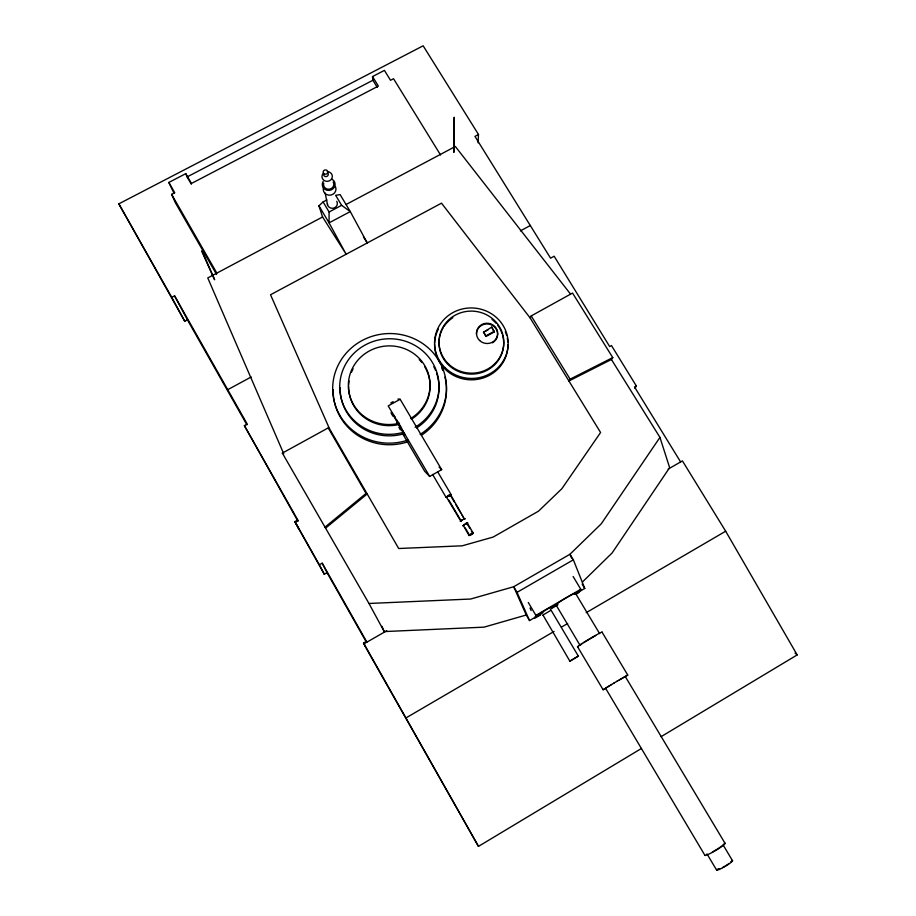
<?xml version="1.0" encoding="UTF-8"?>
<svg xmlns="http://www.w3.org/2000/svg" width="916" height="916" viewBox="0 0 916 916"><rect width="100%" height="100%" fill="white"/><g stroke="black" fill="none" stroke-linecap="round" stroke-linejoin="round"><path stroke-width="1.37" d="M323.096 201.932L329.084 211.997L329.062 222.863L346.156 254.247L322.569 216.977L318.94 205.837L323.096 201.932L326.852 199.94M453.683 152.102L454.199 117.248L454.084 152.205M478.106 142.862L478.484 134.48L423.158 45.8L118.828 203.856L184.757 321.276L187.436 319.844L246.908 424.818M483.511 332.29L491.755 327.092L494.216 331.947L486.041 336.447L483.511 332.29L488.182 329.714M486.041 336.447L483.568 331.603M491.755 327.092L494.216 331.947M725.14 843.464L625.273 676.523L619.216 679.981M602.041 632.12L627.746 675.046L625.25 676.695M447.374 497.205L446.115 497.411L449.264 495.075M460.931 521.296L446.516 497.193L447.123 496.495M464.275 518.868L450.649 494.732L449.161 496.163M437.596 471.66L451.107 494.594L449.264 496.197M573.13 576.508L580.778 589.263L535.894 615.357L534.486 618.426L540.623 614.865M460.656 521.227L461.286 520.563M470.732 534.898L469.072 535.539L463.347 525.509M467.4 523.425L473.297 533.135L471.98 534.154M469.072 535.539L471.763 533.604M471.397 530.982L472.587 533.696M634.994 388.361L636.311 385.922L611.476 345.55L609.678 346.557L554.134 256.217L550.562 258.175L474.946 136.369L478.484 134.48M530.135 317.944L441.501 203.169L270.529 294.757L329.462 428.654L398.7 548.512L462.248 545.81L493.14 537.074L538.539 511.139L561.863 488.72L600.587 432.501L530.135 317.944L531.223 315.928L572.534 293.051L612.758 357.606L611.419 359.484L568.905 380.987L570.118 379.155L612.758 357.606M580.778 589.263L578.649 592.744L576.198 594.163M611.419 359.484L659.944 437.39L601.285 523.792L569.992 554.237L513.704 586.732L470.675 599.03L368.976 603.472L282.346 453.111L328.214 427.909L329.462 428.654M542.65 615.231L551.077 610.205L578.328 656.096L569.855 661.146L543.062 615.208M464.916 519.074L465.191 518.525L461.538 520.277M467.183 523.654L467.801 522.956L466.885 523.299M582.473 581.969L612.163 552.898L669.642 467.629L659.944 437.39M580.08 645.368L581.82 643.879M462.236 519.91L460.267 521.456L461.263 521.204M569.855 661.146L578.328 656.096M463.221 525.429L464.859 524.341M466.839 523.941L467.526 523.505M324.653 527.433L366.056 493.426L367.19 493.964L325.924 527.856M464.343 524.685L462.878 525.887L463.862 525.624M469.713 534.875L471.225 533.902M472.645 533.788L471.58 534.417M577.538 646.707L603.094 689.714L611.567 684.538M624.586 677.027L625.273 676.569M447.363 496.209L448.611 495.419M583.595 642.7L595.698 635.509M609.312 685.901L605.568 688.248L704.988 855.452M610.583 685.076L614.086 683.027M363.538 643.192L366.377 641.566L363.538 643.192L367.763 651.036L478.473 846.384L641.498 748.441M661.112 736.659L797.172 654.917L725.678 531.211L682.431 460.897L668.222 469.061M464.755 524.318L466.049 523.586M471.694 534.44L470.103 535.31M613.743 683.176L617.018 681.229M616.697 681.47L627.746 675.046M405.937 717.949L554.077 631.433M561.485 627.105L567.657 623.498M586.183 612.69L725.678 531.211M529.54 620.567L517.025 592.366L513.704 586.732L526.265 615.014L529.54 620.567L543.039 612.712M551.638 607.709L557.775 604.148M574.962 594.152L584.774 588.438L573.347 559.813L569.992 554.237L571.561 558.153M550.436 609.151L557.798 604.869M517.025 592.366L573.347 559.813M365.392 646.478L364.018 643.811L386.747 630.758M324.333 574.24L327.069 572.695L322.203 563.18L319.34 564.794L324.333 574.24L294.78 521.662L297.574 520.093L298.043 520.975M636.311 385.922L634.502 386.941L680.622 461.939M605.659 688.351L603.14 689.748M402.513 433.531L424.646 471.213L429.65 476.423L441.672 469.668L400.155 399.284L397.899 399.044M298.616 528.44L295.296 522.28L298.158 520.677L244.377 425.631L247.217 424.074L174.567 295.834L171.75 297.334L118.828 203.856M397.418 422.986L405.227 435.169L397.91 422.711L396.846 422.849M390.811 402.96L393.17 401.655M400.155 399.284L388.201 405.891L429.65 476.423M392.93 416.185L390.972 412.853L392.495 412.772M486.098 335.771L494.285 331.26M227.74 389.689L251.179 376.98M520.403 230.889L530.456 225.439M465.397 524.021L466.656 523.299M329.084 211.997L341.634 205.333L350.278 211.585L367.27 242.935L363.434 236.958M322.569 216.977L207.76 277.937L283.742 453.775L282.346 453.111M345.985 204.554L455.344 146.491L570.45 293.99M191.352 184.242L187.116 176.914L372.904 80.264L372.526 76.566L384.422 70.383L390.525 80.287L393.536 78.719L440.562 154.999M216.565 274.457L175.483 202.928L171.613 194.352L174.75 192.715L168.842 182.444L185.765 173.651L191.433 183.463L378.354 86.081L372.526 76.566M471.637 533.765L473.297 533.135M449.161 495.224L449.87 494.789M472.026 533.581L472.828 533.398M466.45 523.483L467.171 523.082M449.664 494.984L450.386 494.594M447.569 497.022L446.584 497.274M526.265 615.014L484.049 627.151L384.205 631.582L368.976 603.472M450.1 494.812L451.107 494.594M404.735 435.444L392.002 413.047M201.715 251.213L214.63 279.781L202.07 250.961M795.042 653.051L797.172 654.917M439.096 467.103L441.672 469.668M531.223 315.928L570.118 379.155M372.904 80.264L377.266 87.364M582.141 584.042L584.774 588.438M575.443 593.213L599.602 633.597M341.634 205.333L335.634 195.291L340.122 194.616L350.278 211.585L329.062 222.863L318.94 205.837M722.964 844.712L732.56 860.754M706.98 853.895L716.678 870.2M555.955 604.812L580 645.253M528.292 602.499L535.894 615.357M450.031 494.709L454.302 501.957M455.733 504.384L460.714 512.846M462.133 515.261L463.565 517.677M466.416 522.521L469.977 528.566M448.897 500.182L461 520.746M465.271 528.005L469.542 535.265M432.615 474.454L446.115 497.411M393.891 415.143L395.288 417.513M396.685 419.883L401.563 428.196M398.941 427.451L400.361 429.879M328.214 427.909L366.056 493.426M174.051 193.425L168.842 182.444M171.613 194.352L216.806 273.037M322.203 563.18L366.904 642.162M297.368 520.219L244.377 425.631M327.069 572.695L366.32 642.024M295.296 522.28L319.34 564.794M364.018 643.811L478.473 846.384M171.75 297.334L184.757 321.276M299.074 529.299L299.395 529.895M294.78 521.662L295.25 522.544M298.376 528.085L298.891 529.047M174.567 295.834L187.436 319.844M530.02 608.029L531.143 610.583M381.926 626.361L384.205 631.582M185.765 173.651L187.116 176.914M325.169 193.058L327.539 204.818M502.541 335.084A32.346 30.961 3.6 0 1 471.442 374.106A32.346 30.961 3.6 0 1 440.138 334.901M440.539 333.619A32.346 30.961 3.6 0 1 443.378 327.47M444.111 326.325A32.346 30.961 3.6 0 1 452.836 317.657M492.029 319.421A32.346 30.961 3.6 0 1 496.014 323.222M497.743 325.363A32.346 30.961 3.6 0 1 499.266 327.63M499.941 328.798A32.346 30.961 3.6 0 1 502.14 333.79M444.947 377.129A56.678 54.559 -5.3 0 1 421.406 435.283M408.055 441.73A56.678 54.559 -5.3 0 1 333.172 389.621M441.638 367.717A56.678 54.559 -5.3 0 1 442.772 370.362M507.968 344.599A36.686 35.129 3.6 0 1 471.374 379.831A36.686 35.129 3.6 0 1 434.596 344.405M434.631 343.099A36.686 35.129 3.6 0 1 438.272 329.188M505.334 331.798A36.686 35.129 3.6 0 1 506.64 335.519M507.269 338.073A36.686 35.129 3.6 0 1 507.842 341.989M407.872 440.115A56.929 54.788 -5.3 0 1 333.046 382.361A56.929 54.788 -5.3 0 1 419.814 341.714A56.929 54.788 -5.3 0 1 420.146 434.367M436.566 373.075A49.464 47.598 -5.3 0 1 416.562 427.955M402.078 434.218A49.464 47.598 -5.3 0 1 340.157 387.8M433.84 366.698A49.464 47.598 -5.3 0 1 435.592 370.476M401.884 432.707A49.659 47.769 -5.2 0 1 340.443 378.709A49.659 47.769 -5.2 0 1 417.341 346.889A49.659 47.769 -5.2 0 1 415.074 427.245M424.726 366.744A40.739 39.193 -5.2 0 1 411.799 419.013M398.334 424.623A40.739 39.193 -5.2 0 1 348.641 386.128M348.675 384.846A40.739 39.193 -5.2 0 1 349.065 381.01M351.458 372.343A40.739 39.193 -5.2 0 1 353.107 368.816M419.23 359.576A40.739 39.193 -5.2 0 1 421.807 362.507M399.49 423.181A40.865 39.308 -5.2 0 1 348.927 378.812A40.865 39.308 -5.2 0 1 412.097 352.488A40.865 39.308 -5.2 0 1 410.563 418.566M476.457 334.008A10.591 10.122 5 0 1 492.281 325.306A10.591 10.122 5 0 1 492.384 342.836M327.39 203.615A4.981 4.649 -5.2 0 0 332.268 208.287A4.981 4.649 -5.2 0 0 337.328 203.661L337.18 202.459A4.981 4.649 -5.2 0 0 336.71 201.325M323.462 187.677A6.378 5.954 -5.1 0 0 328.649 195.142A6.378 5.954 -5.1 0 0 335.966 189.28L335.783 187.734A6.378 5.954 -5.1 0 0 335.164 186.291M323.737 183.177A5.13 4.786 -5 0 0 327.905 189.188A5.13 4.786 -5 0 0 333.802 184.471L333.653 183.234A5.13 4.786 -5 0 0 333.161 182.078M323.165 181.425A6.435 5.988 -5 0 0 326.897 190.23A6.435 5.988 -5 0 0 335.096 184.482L334.901 182.925A6.435 5.988 -5 0 0 331.981 179.273M323.543 173.078A5.198 4.843 -5 0 0 325.065 180.99A5.198 4.843 -5 0 0 332.336 176.548L332.187 175.288A5.198 4.843 -5 0 0 327.241 171.681M327.596 172.929A2.313 2.153 -5 0 1 327.802 175.689A2.313 2.153 -5 0 1 324.917 176.387A2.313 2.153 -5 0 1 323.714 173.88M556.859 604.8A11.427 0.882 -30.8 0 1 565.344 598.331A11.427 0.882 -30.8 0 1 574.962 594.026M539.902 614.785A9 0.698 -30.7 0 1 540.188 613.525A9 0.698 -30.7 0 1 550.642 607.297A9 0.698 -30.7 0 1 552.119 607.514M724.041 843.315A11.816 1.351 -30.7 0 1 717.022 849.647A11.816 1.351 -30.7 0 1 704.816 855.143M721.682 846.063A9.286 1.053 -30.7 0 1 712.43 851.96M731.666 860.582A9.309 1.179 -30.7 0 1 725.174 866.341A9.309 1.179 -30.7 0 1 716.919 869.353M731.082 861.601A7.603 0.962 -30.7 0 1 730.773 862.059M728.941 863.616A7.603 0.962 -30.7 0 1 722.506 867.589M719.655 868.929A7.603 0.962 -30.7 0 1 718.316 868.62M578.58 646.478A14.37 0.664 -30.8 0 1 587.935 639.837A14.37 0.664 -30.8 0 1 602.087 632.292M448.657 364.11A32.415 31.03 3.6 0 0 502.781 350.107A32.415 31.03 3.6 0 0 462.798 312.173A32.415 31.03 3.6 0 0 448.657 364.11M479.64 340.534A10.603 10.133 5 0 0 497.342 336.012A10.603 10.133 5 0 0 484.278 323.577A10.603 10.133 5 0 0 479.64 340.534M445.542 368.163A36.812 35.243 3.6 0 0 506.983 352.225A36.812 35.243 3.6 0 0 461.561 309.161A36.812 35.243 3.6 0 0 445.542 368.163M324.275 173.925A2.324 2.153 -5 0 0 327.791 172.082A2.324 2.153 -5 0 0 324.344 170.193A2.324 2.153 -5 0 0 324.275 173.925"/></g></svg>
